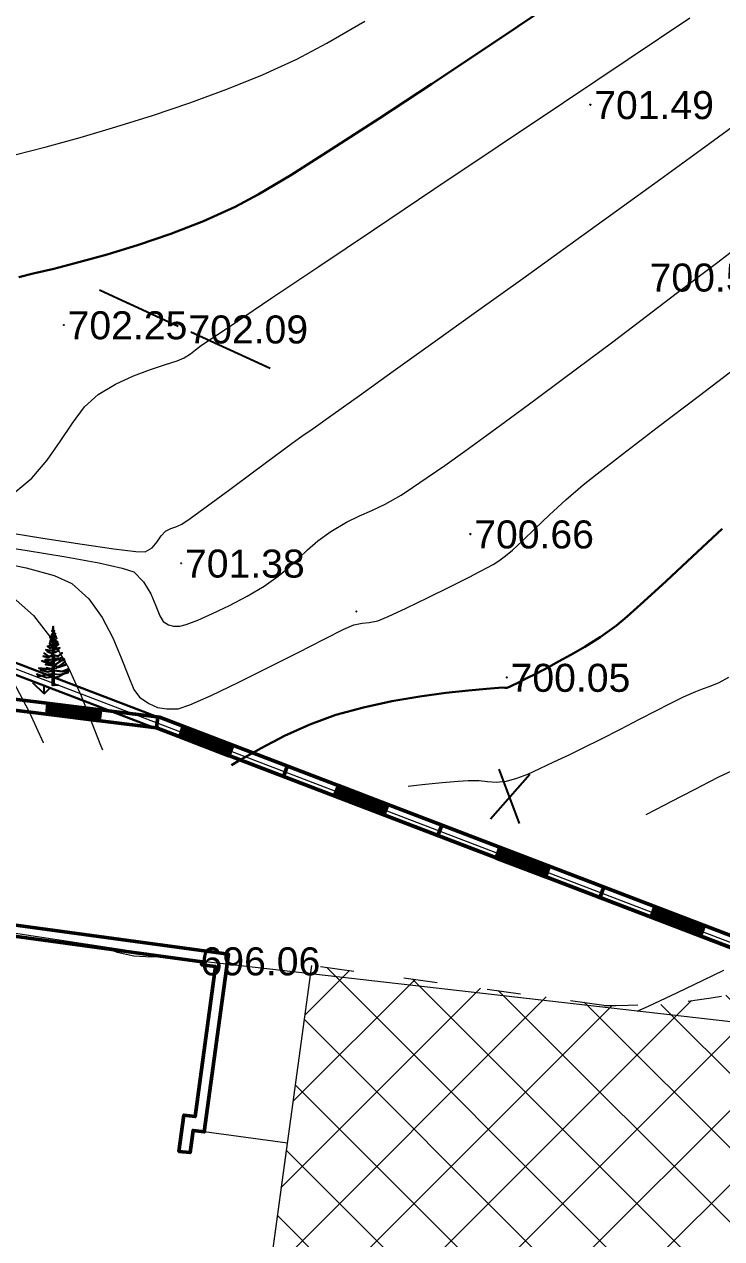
# Model space of a CAD drawing. Header units: feet. Extents: x 3381 to 1374491, y 675186 to 8751562.
# Drawn here: x 686523.58 to 686548.47, y 4375411.54 to 4375454.89 of the extents above; entities that cross this region are included whole.
import ezdxf

# ---------------------------------------------------------------- set-up
doc = ezdxf.new("R2010")
doc.units = ezdxf.units.FT
doc.header["$MEASUREMENT"] = 0
doc.header["$PDMODE"] = 34
doc.header["$PDSIZE"] = 0.01
doc.linetypes.add('ACAD_ISO03W100', pattern=[30, 12, -18])
doc.layers.get('0').update_dxf_attribs({"linetype": 'CONTINUOUS'})
for name, color, linetype in [('0_Point_Height', 2, 'CONTINUOUS'), ('0_Point_Point', 7, 'CONTINUOUS'), ('Aqaclar', 3, 'CONTINUOUS'), ('Lep-Stolb', 7, 'CONTINUOUS')]:
    doc.layers.add(name, color=color, linetype=linetype)
for name, color, linetype, lineweight in [('ANA HORIZONTAL', 24, 'CONTINUOUS', 30), ('das tikili', 5, 'CONTINUOUS', 0), ('HORIZANTAL', 24, 'CONTINUOUS', 13)]:
    doc.layers.add(name, color=color, linetype=linetype, lineweight=lineweight)
doc.styles.get("Standard").update_dxf_attribs({"font": 'arial.ttf', "height": 2.5})
pattern_1 = [(90, (3.5065, 27.466), (-2.121320343, 2.121320343), [0.5625, -3.680140689]), (45, (3.5065, 27.466), (-2.1213203436, 2.1213203436), [0.5625, -2.4375]), (135, (3.5065, 27.466), (-2.1213203436, -2.1213203436), [0.5625, -2.4375])]

msp = doc.modelspace()

# ---------------------------------------------------------------- hatches: boundary and pattern name
at = {"lineweight": 25}
h = msp.add_hatch(dxfattribs=at)
h.set_pattern_fill('GRASS', color=3, scale=3)
h.set_pattern_definition(pattern_1)
h.paths.add_polyline_path([(686489.933, 4375434.94), (686526.671, 4375430.372), (686493.996, 4375442.877)])
h = msp.add_hatch(dxfattribs=at)
h.set_pattern_fill('GRASS', color=3, scale=3)
h.set_pattern_definition(pattern_1)
edge = h.paths.add_edge_path(flags=16)
edge.add_arc((686469.241, 4375374.521), 3.56, 0, 360)
edge = h.paths.add_edge_path()
edge.add_line((686472.034, 4375376.729), (686476.571, 4375376.121))
edge.add_line((686476.571, 4375376.121), (686476.958, 4375379.01))
edge.add_line((686476.958, 4375379.01), (686469.631, 4375380))
edge.add_line((686469.631, 4375380), (686471.772, 4375395.856))
edge.add_line((686471.772, 4375395.856), (686480.145, 4375394.725))
edge.add_line((686480.145, 4375394.725), (686480.872, 4375400.108))
edge.add_line((686480.872, 4375400.108), (686476.22, 4375400.78))
edge.add_line((686476.22, 4375400.78), (686477.034, 4375406.421))
edge.add_line((686477.034, 4375406.421), (686485.156, 4375405.268))
edge.add_line((686485.156, 4375405.268), (686488.902, 4375432.383))
edge.add_line((686488.902, 4375432.383), (686488.995, 4375433.072))
edge.add_line((686488.995, 4375433.072), (686488.725, 4375432.579))
edge.add_line((686488.725, 4375432.579), (686451.187, 4375359.25))
edge.add_line((686451.187, 4375359.25), (686542.782, 4375331.373))
edge.add_line((686542.782, 4375331.373), (686574.64, 4375412.014))
edge.add_line((686574.64, 4375412.014), (686567.529, 4375414.735))
edge.add_line((686567.529, 4375414.735), (686565.775, 4375410.151))
edge.add_line((686565.775, 4375410.151), (686557.411, 4375413.085))
edge.add_arc((686716.84, 4375348.2), 172.127, 157.85455, 159.31778)
edge.add_line((686555.806, 4375408.992), (686569.171, 4375407.196))
edge.add_line((686569.171, 4375407.196), (686568.429, 4375401.948))
edge.add_line((686568.429, 4375401.948), (686555.1, 4375403.755))
edge.add_arc((686555.4, 4375400.614), 3.155, 95.4615, 167.5925)
edge.add_line((686552.319, 4375401.292), (686552.319, 4375400.337))
edge.add_line((686552.319, 4375400.337), (686553.986, 4375400.73))
edge.add_line((686553.986, 4375400.73), (686559.578, 4375399.751))
edge.add_line((686559.578, 4375399.751), (686557.628, 4375386.568))
edge.add_line((686557.628, 4375386.568), (686557.408, 4375386.568))
edge.add_line((686557.408, 4375386.568), (686552.319, 4375387.285))
edge.add_line((686552.319, 4375387.285), (686552.93, 4375392.653))
edge.add_line((686552.93, 4375392.653), (686558.033, 4375391.954))
edge.add_line((686558.033, 4375391.954), (686558.384, 4375394.516))
edge.add_line((686558.384, 4375394.516), (686553.204, 4375395.226))
edge.add_line((686553.204, 4375395.226), (686553.8, 4375400.314))
edge.add_line((686553.8, 4375400.314), (686552.219, 4375400.105))
edge.add_line((686552.219, 4375400.105), (686550.163, 4375384.139))
edge.add_line((686550.163, 4375384.139), (686558.899, 4375382.93))
edge.add_line((686558.899, 4375382.93), (686558.069, 4375375.574))
edge.add_line((686558.069, 4375375.574), (686549.285, 4375376.789))
edge.add_line((686549.285, 4375376.789), (686548.906, 4375374.139))
edge.add_line((686548.906, 4375374.139), (686542.779, 4375374.943))
edge.add_arc((686542.342, 4375364.952), 10, 87.4993, 110.7786)
edge.add_line((686538.795, 4375374.302), (686548.544, 4375372.875))
edge.add_line((686548.544, 4375372.875), (686547.917, 4375369.381))
edge.add_line((686547.917, 4375369.381), (686544.607, 4375369.907))
edge.add_line((686544.607, 4375369.907), (686545, 4375372.981))
edge.add_line((686545, 4375372.981), (686542.469, 4375373.316))
edge.add_line((686542.469, 4375373.316), (686542.064, 4375370.254))
edge.add_line((686542.064, 4375370.254), (686538.74, 4375370.694))
edge.add_line((686538.74, 4375370.694), (686539.093, 4375373.791))
edge.add_line((686539.093, 4375373.791), (686538.298, 4375374.098))
edge.add_arc((686542.512, 4375364.739), 10.263, 114.2395, 179.0096)
edge.add_line((686532.25, 4375364.917), (686531.9, 4375362.281))
edge.add_line((686531.9, 4375362.281), (686528.914, 4375362.608))
edge.add_line((686528.914, 4375362.608), (686528.033, 4375357.745))
edge.add_line((686528.033, 4375357.745), (686519.324, 4375358.958))
edge.add_line((686519.324, 4375358.958), (686520.011, 4375363.859))
edge.add_line((686520.011, 4375363.859), (686513.085, 4375364.778))
edge.add_line((686513.085, 4375364.778), (686512.673, 4375361.668))
edge.add_line((686512.673, 4375361.668), (686486.043, 4375365.261))
edge.add_line((686486.043, 4375365.261), (686475.323, 4375366.805))
edge.add_line((686475.323, 4375366.805), (686476.371, 4375374.635))
edge.add_line((686476.371, 4375374.635), (686472.751, 4375375.12))
edge.add_arc((686469.241, 4375374.521), 3.56, 9.688, 38.3434)
at = {"lineweight": 50}
h = msp.add_hatch(dxfattribs=at)
h.set_pattern_fill('ANSI31', scale=0.3, angle=0.4649)
h.set_pattern_definition([(45.4649425098, (36976.244603, -6020.71687), (-0.02673080442278, 0.02630045807417), [])])
h.paths.add_polyline_path([(686524.425, 4375430.649), (686526.3, 4375430.414), (686526.251, 4375430.028), (686524.384, 4375430.259)])
h = msp.add_hatch(dxfattribs=at)
h.set_pattern_fill('ANSI31', scale=0.3, angle=-12.6583)
h.set_pattern_definition([(32.3417294339, (-940845.887817, 255881.418388), (-0.02006129345044, 0.03168271618873), [])])
h.paths.add_polyline_path([(686529.259, 4375429.83), (686531.024, 4375429.156), (686530.886, 4375428.784), (686529.128, 4375429.452)])
h = msp.add_hatch(dxfattribs=at)
h.set_pattern_fill('ANSI31', scale=0.3, angle=-13.2822)
h.set_pattern_definition([(31.717814137, (-985602.294556, 273844.30283), (-0.01971510584618, 0.03189928841642), [])])
h.paths.add_polyline_path([(686534.79, 4375427.714), (686536.556, 4375427.04), (686536.417, 4375426.677), (686534.658, 4375427.345)])
h = msp.add_hatch(dxfattribs=at)
h.set_pattern_fill('ANSI31', scale=0.3, angle=-12.6583)
h.set_pattern_definition([(32.3417294339, (-940834.597277, 255877.094502), (-0.02006129345044, 0.03168271618873), [])])
h.paths.add_polyline_path([(686540.549, 4375425.506), (686542.315, 4375424.833), (686542.177, 4375424.46), (686540.419, 4375425.128)])
h = msp.add_hatch(dxfattribs=at)
h.set_pattern_fill('ANSI31', scale=0.3, angle=-13.2822)
h.set_pattern_definition([(31.717814137, (-985591.004015, 273839.978945), (-0.01971510584618, 0.03189928841642), [])])
h.paths.add_polyline_path([(686546.081, 4375423.39), (686547.846, 4375422.716), (686547.707, 4375422.353), (686545.949, 4375423.022)])
at = {"lineweight": 13}
h = msp.add_hatch(dxfattribs=at)
h.set_pattern_fill('ANSI37', color=256, scale=15)
h.set_pattern_definition([(45, (0, 0), (-1.3258252147, 1.3258252147), []), (135, (0, 0), (-1.3258252147, -1.3258252147), [])])
h.paths.add_polyline_path([(686533.845, 4375421.291), (686544.492, 4375419.866), (686545.997, 4375419.632), (686545.856, 4375419.847), (686548.297, 4375420.17), (686551.002, 4375420.769), (686553.549, 4375420.105), (686553.846, 4375420.27), (686561.937, 4375417.089), (686563.195, 4375416.394), (686559.012, 4375414.621), (686556.888, 4375412.335), (686556.17, 4375410.995), (686554.985, 4375403.728), (686553.218, 4375402.894), (686552.623, 4375402.12), (686548.89, 4375374.023), (686527.156, 4375376.859), (686527.724, 4375378.154), (686528.151, 4375380.299)])

# ---------------------------------------------------------------- linework, layer by layer
at = {"color": 7, "lineweight": 50}
for p, q in [((686528.347, 4375430.169, 716.5), (686528.304, 4375429.783, 716.5)), ((686532.977, 4375428.428, 716.5), (686532.843, 4375428.063, 716.5)), ((686532.977, 4375428.428, 716.5), (686532.843, 4375428.063, 716.5)), ((686538.48, 4375426.302, 716.5), (686538.342, 4375425.939, 716.5)), ((686544.268, 4375424.104, 716.5), (686544.133, 4375423.739, 716.5))]:
    msp.add_line(p, q, dxfattribs=at)
at = {"color": 1, "lineweight": 25}
for p, q in [((686540.218, 4375426.533, 1412.634), (686541.621, 4375428.122, 1412.634)), ((686540.511, 4375428.302, 2110.134), (686541.247, 4375426.369, 1412.634))]:
    msp.add_line(p, q, dxfattribs=at)
at = {"color": 7, "linetype": 'ACAD_ISO03W100', "lineweight": 18, "ltscale": 0.1}
msp.add_line((686544.263, 4375419.868, 716.5), (686533.471, 4375421.342, 716.5), dxfattribs=at)
at = {"color": 7, "lineweight": 30, "elevation": 716.5}
for points in [[(686562.786, 4375416.979), (686575.161, 4375412.243), (686543.018, 4375330.883), (686450.613, 4375359.007), (686493.804, 4375443.379), (686553.443, 4375420.554)], [(686562.643, 4375416.605), (686574.64, 4375412.014), (686542.782, 4375331.373), (686451.187, 4375359.25), (686493.996, 4375442.877), (686553.3, 4375420.181)]]:
    msp.add_lwpolyline(points, dxfattribs=at)
at = {"color": 1, "lineweight": 0, "elevation": 716.5}
msp.add_lwpolyline([(686450.9, 4375359.128), (686493.9, 4375443.128), (686574.9, 4375412.128), (686542.9, 4375331.128)], close=True, dxfattribs=at)
at = {"color": 7, "lineweight": 50, "elevation": 716.5}
for points in [[(686553.553, 4375420.114), (686553.727, 4375420.475), (686528.404, 4375430.157), (686489.51, 4375434.99), (686454.464, 4375366.527), (686552.013, 4375353.539), (686567.79, 4375393.455), (686567.431, 4375393.597), (686551.754, 4375353.992), (686455.1, 4375366.829), (686489.789, 4375434.557), (686528.304, 4375429.783), (686553.553, 4375420.114)], [(686524.425, 4375430.649), (686526.3, 4375430.414), (686526.252, 4375430.029), (686524.384, 4375430.261), (686524.425, 4375430.649)], [(686529.259, 4375429.83), (686531.024, 4375429.156), (686530.886, 4375428.784), (686529.129, 4375429.454), (686529.259, 4375429.83)], [(686534.79, 4375427.714), (686536.556, 4375427.04), (686536.417, 4375426.677), (686534.659, 4375427.347), (686534.79, 4375427.714)], [(686504.039, 4375426.573), (686504.093, 4375426.969), (686505.328, 4375426.8), (686505.111, 4375425.215), (686530.872, 4375421.697), (686530.006, 4375415.356), (686529.61, 4375415.41), (686529.502, 4375414.617), (686529.104, 4375414.661), (686529.281, 4375415.959), (686529.678, 4375415.905), (686530.408, 4375421.256), (686529.913, 4375421.323), (686529.926, 4375421.423), (686504.661, 4375424.873), (686504.864, 4375426.359), (686504.765, 4375426.373), (686504.778, 4375426.472), (686504.039, 4375426.573)], [(686540.549, 4375425.506), (686542.315, 4375424.833), (686542.177, 4375424.46), (686540.419, 4375425.13), (686540.549, 4375425.506)], [(686546.081, 4375423.39), (686547.846, 4375422.716), (686547.708, 4375422.353), (686545.949, 4375423.023), (686546.081, 4375423.39)]]:
    msp.add_lwpolyline(points, dxfattribs=at)
at = {"color": 7, "lineweight": 18, "elevation": 716.5}
msp.add_lwpolyline([(686487.921, 4375380.153), (686522.506, 4375375.325, 0.415088), (686528.151, 4375379.6), (686533.845, 4375421.291)], format="xyb", dxfattribs=at)
msp.add_lwpolyline([(686525.135, 4375379.687), (686527.419, 4375379.375), (686529.097, 4375391.661), (686528.8, 4375391.702), (686527.122, 4375379.416), (686528.8, 4375391.702), (686526.813, 4375391.973), (686529.786, 4375391.567), (686532.979, 4375414.95), (686530.006, 4375415.356)], dxfattribs=at)
at = {"color": 7, "linetype": 'ACAD_ISO03W100', "lineweight": 18, "ltscale": 0.1}
msp.add_arc((686544.492, 4375443.781, 1091.453), 23.915, 269.4855, 285.7968, dxfattribs=at)
at = {"linetype": 'Continuous'}
msp.add_open_spline([(686510.012, 4375551.6, 716.5), (686514.032, 4375544.122, 716.5), (686521.585, 4375530.68, 716.5), (686534.891, 4375512.364, 716.5), (686545.662, 4375492.166, 716.5), (686556.625, 4375474.281, 716.5), (686565.753, 4375456.877, 716.5), (686579.168, 4375438.356, 716.5), (686595.768, 4375424.067, 716.5), (686607.303, 4375409.23, 716.5), (686615.233, 4375398.748, 716.5), (686626.551, 4375386.829, 716.5), (686634.8, 4375376.137, 716.5), (686639.244, 4375370.377, 716.5)], degree=3, knots=[15.268593, 15.268593, 15.268593, 15.268593, 40.72321, 61.46233, 83.054979, 109.290717, 124.392744, 141.962718, 177.533008, 189.558821, 198.276488, 216.955448, 238.768866, 238.768866, 238.768866, 238.768866], dxfattribs=at)
at = {"layer": '0_Point_Point'}
for p in [(686543.783, 4375452.018, 1417.993), (686524.994, 4375444.159, 1418.755), (686529.304, 4375444.011, 1418.587), (686539.502, 4375436.695, 1417.158), (686529.182, 4375435.654, 1417.883), (686535.433, 4375433.93, 1417.074), (686540.8, 4375431.577, 1416.555), (686529.738, 4375421.458, 716.5), (686529.738, 4375421.458, 716.5)]:
    msp.add_point(p, dxfattribs=at)
at = {"layer": 'ANA HORIZONTAL', "color": 32, "lineweight": 30}
for points, elevation in [([(686523.385, 4375445.865), (686523.907, 4375445.988), (686524.634, 4375446.164), (686525.527, 4375446.393), (686526.547, 4375446.677), (686527.654, 4375447.015), (686528.811, 4375447.409), (686529.977, 4375447.86), (686531.114, 4375448.368), (686531.93, 4375448.811), (686533.093, 4375449.509), (686534.55, 4375450.426), (686536.247, 4375451.523), (686538.13, 4375452.762), (686540.147, 4375454.105), (686542.243, 4375455.515)], 1419), ([(686530.973, 4375428.448), (686531.252, 4375428.608), (686532.031, 4375429.049), (686532.874, 4375429.489), (686533.768, 4375429.897), (686534.702, 4375430.239), (686535.685, 4375430.509), (686536.699, 4375430.726), (686537.696, 4375430.896), (686538.624, 4375431.023), (686539.435, 4375431.113), (686540.079, 4375431.172), (686540.505, 4375431.203), (686540.664, 4375431.213), (686540.732, 4375431.211), (686540.799, 4375431.211), (686540.893, 4375431.247), (686541.021, 4375431.304), (686541.17, 4375431.375), (686541.472, 4375431.521), (686541.864, 4375431.72), (686542.283, 4375431.944), (686542.649, 4375432.144), (686543.086, 4375432.382), (686543.583, 4375432.669), (686544.13, 4375433.016), (686544.718, 4375433.433), (686545.094, 4375433.747), (686545.694, 4375434.285), (686546.483, 4375435.012), (686547.426, 4375435.891), (686548.487, 4375436.885)], 1416.5)]:
    msp.add_lwpolyline(points, dxfattribs=dict(at, elevation=elevation))
at = {"layer": 'Aqaclar', "color": 3, "elevation": 716.5}
msp.add_lwpolyline([(686524.803, 4375431.297), (686524.592, 4375431.29), (686524.595, 4375431.584), (686524.387, 4375431.561), (686524.178, 4375431.636), (686524.027, 4375431.69), (686524.178, 4375431.636), (686524.053, 4375431.609), (686524.178, 4375431.636), (686524.432, 4375431.69), (686524.597, 4375431.697), (686524.595, 4375431.584), (686524.641, 4375431.589), (686524.644, 4375431.292), (686524.641, 4375431.589), (686524.817, 4375431.609), (686524.984, 4375431.703), (686525.152, 4375431.747), (686524.984, 4375431.703), (686525.177, 4375431.812), (686524.984, 4375431.703), (686524.842, 4375431.666), (686524.639, 4375431.696), (686524.641, 4375431.589), (686524.639, 4375431.696), (686524.621, 4375431.698), (686524.597, 4375431.697), (686524.598, 4375431.82), (686524.596, 4375431.82), (686524.425, 4375431.779), (686524.166, 4375431.852), (686524.425, 4375431.779), (686524.596, 4375431.82), (686524.598, 4375431.82), (686524.599, 4375431.866), (686524.59, 4375431.869), (686524.375, 4375431.917), (686524.504, 4375431.888), (686524.432, 4375431.877), (686524.103, 4375431.909), (686524.432, 4375431.877), (686524.504, 4375431.888), (686524.599, 4375431.902), (686524.599, 4375431.866), (686524.599, 4375431.902), (686524.637, 4375431.908), (686524.639, 4375431.696), (686524.638, 4375431.82), (686524.64, 4375431.82), (686524.943, 4375431.788), (686525.145, 4375431.877), (686524.943, 4375431.788), (686524.638, 4375431.82), (686524.637, 4375431.908), (686524.748, 4375431.925), (686525.044, 4375432.136), (686524.782, 4375431.95), (686524.804, 4375431.941), (686525.089, 4375432.039), (686524.804, 4375431.941), (686524.697, 4375431.982), (686524.636, 4375431.992), (686524.637, 4375431.908), (686524.636, 4375431.992), (686524.601, 4375431.997), (686524.599, 4375431.902), (686524.601, 4375431.997), (686524.337, 4375432.039), (686524.601, 4375431.997), (686524.601, 4375432.047), (686524.533, 4375432.047), (686524.211, 4375432.168), (686524.533, 4375432.047), (686524.601, 4375432.047), (686524.602, 4375432.149), (686524.514, 4375432.111), (686524.305, 4375432.16), (686524.514, 4375432.111), (686524.633, 4375432.163), (686524.635, 4375432.047), (686524.601, 4375432.047), (686524.635, 4375432.047), (686524.636, 4375431.992), (686524.635, 4375432.047), (686524.716, 4375432.047), (686524.915, 4375432.18), (686525.007, 4375432.241), (686524.915, 4375432.18), (686524.937, 4375432.176), (686525.032, 4375432.192), (686524.937, 4375432.176), (686524.779, 4375432.201), (686524.752, 4375432.213), (686524.633, 4375432.163), (686524.752, 4375432.213), (686524.931, 4375432.29), (686524.752, 4375432.213), (686524.691, 4375432.241), (686524.798, 4375432.265), (686524.691, 4375432.241), (686524.621, 4375432.273), (686524.632, 4375432.268), (686524.633, 4375432.228), (686524.691, 4375432.241), (686524.633, 4375432.228), (686524.633, 4375432.163), (686524.633, 4375432.228), (686524.603, 4375432.222), (686524.602, 4375432.149), (686524.603, 4375432.222), (686524.507, 4375432.201), (686524.331, 4375432.209), (686524.507, 4375432.201), (686524.603, 4375432.222), (686524.604, 4375432.314), (686524.659, 4375432.306), (686524.632, 4375432.31), (686524.632, 4375432.268), (686524.632, 4375432.31), (686524.604, 4375432.314), (686524.432, 4375432.338), (686524.299, 4375432.443), (686524.432, 4375432.338), (686524.496, 4375432.329), (686524.432, 4375432.29), (686524.261, 4375432.33), (686524.432, 4375432.29), (686524.496, 4375432.329), (686524.606, 4375432.397), (686524.604, 4375432.314), (686524.632, 4375432.31), (686524.631, 4375432.373), (686524.792, 4375432.33), (686524.931, 4375432.452), (686524.792, 4375432.33), (686524.631, 4375432.373), (686524.63, 4375432.454), (686524.817, 4375432.541), (686524.59, 4375432.435), (686524.406, 4375432.5), (686524.59, 4375432.435), (686524.606, 4375432.443), (686524.606, 4375432.397), (686524.607, 4375432.555), (686524.59, 4375432.549), (686524.501, 4375432.541), (686524.356, 4375432.565), (686524.501, 4375432.541), (686524.59, 4375432.549), (686524.607, 4375432.555), (686524.628, 4375432.562), (686524.63, 4375432.454), (686524.628, 4375432.562), (686524.849, 4375432.638), (686524.742, 4375432.601), (686524.817, 4375432.597), (686524.665, 4375432.605), (686524.552, 4375432.662), (686524.609, 4375432.634), (686524.607, 4375432.555), (686524.628, 4375432.562), (686524.627, 4375432.656), (686524.501, 4375432.622), (686524.413, 4375432.695), (686524.501, 4375432.622), (686524.609, 4375432.651), (686524.609, 4375432.634), (686524.609, 4375432.651), (686524.71, 4375432.678), (686524.811, 4375432.759), (686524.71, 4375432.678), (686524.627, 4375432.656), (686524.627, 4375432.697), (686524.659, 4375432.695), (686524.785, 4375432.808), (686524.659, 4375432.695), (686524.627, 4375432.697), (686524.609, 4375432.699), (686524.609, 4375432.651), (686524.609, 4375432.699), (686524.47, 4375432.711), (686524.609, 4375432.699), (686524.609, 4375432.714), (686524.482, 4375432.8), (686524.609, 4375432.714), (686524.611, 4375432.826), (686524.615, 4375432.824), (686524.501, 4375432.873), (686524.615, 4375432.824), (686524.722, 4375432.889), (686524.625, 4375432.83), (686524.627, 4375432.697), (686524.626, 4375432.764), (686524.766, 4375432.856), (686524.626, 4375432.764), (686524.624, 4375432.9), (686524.684, 4375432.913), (686524.741, 4375432.978), (686524.684, 4375432.913), (686524.624, 4375432.9), (686524.612, 4375432.898), (686524.611, 4375432.826), (686524.612, 4375432.898), (686524.571, 4375432.889), (686524.52, 4375432.954), (686524.571, 4375432.889), (686524.612, 4375432.898), (686524.613, 4375432.991), (686524.501, 4375433.018), (686524.634, 4375432.986), (686524.722, 4375433.035), (686524.634, 4375432.986), (686524.623, 4375432.989), (686524.624, 4375432.9), (686524.623, 4375432.989), (686524.623, 4375433.033), (686524.703, 4375433.075), (686524.623, 4375433.033), (686524.622, 4375433.106), (686524.653, 4375433.099), (686524.622, 4375433.106), (686524.571, 4375433.116), (686524.614, 4375433.107), (686524.613, 4375432.991), (686524.613, 4375433.035), (686524.571, 4375433.043), (686524.613, 4375433.035), (686524.614, 4375433.065), (686524.539, 4375433.091), (686524.614, 4375433.065), (686524.614, 4375433.107), (686524.615, 4375433.146), (686524.59, 4375433.156), (686524.621, 4375433.144), (686524.653, 4375433.132), (686524.678, 4375433.099), (686524.665, 4375433.116), (686524.697, 4375433.14), (686524.653, 4375433.108), (686524.665, 4375433.116), (686524.653, 4375433.132), (686524.621, 4375433.144), (686524.622, 4375433.106), (686524.621, 4375433.144), (686524.62, 4375433.206), (686524.659, 4375433.237), (686524.625, 4375433.21), (686524.646, 4375433.197), (686524.625, 4375433.21), (686524.616, 4375433.216), (686524.571, 4375433.245), (686524.616, 4375433.216), (686524.616, 4375433.276), (686524.59, 4375433.31), (686524.616, 4375433.276), (686524.618, 4375433.399), (686524.62, 4375433.213), (686524.62, 4375433.206), (686524.62, 4375433.213), (686524.616, 4375433.216), (686524.616, 4375433.202), (686524.62, 4375433.206), (686524.609, 4375433.197), (686524.616, 4375433.202), (686524.615, 4375433.146)], dxfattribs=at)
at = {"layer": 'das tikili', "color": 32, "lineweight": 9, "elevation": 716.5}
for points in [[(686503.475, 4375425.476), (686529.738, 4375421.458)], [(686551.703, 4375418.953), (686529.738, 4375421.458)]]:
    msp.add_lwpolyline(points, dxfattribs=at)
at = {"layer": 'HORIZANTAL', "color": 32, "linetype": 'Continuous', "lineweight": 13}
for points, elevation in [([(686523.213, 4375438.153), (686523.857, 4375438.691), (686524.395, 4375439.327), (686524.863, 4375440.001), (686525.299, 4375440.656), (686525.738, 4375441.232), (686526.219, 4375441.672), (686526.842, 4375442.042), (686527.481, 4375442.338), (686528.092, 4375442.57), (686528.628, 4375442.747), (686529.042, 4375442.88), (686529.289, 4375442.978), (686529.52, 4375443.128), (686529.692, 4375443.267), (686529.912, 4375443.436), (686530.255, 4375443.667), (686531.118, 4375444.247), (686532.423, 4375445.123), (686534.091, 4375446.242), (686536.044, 4375447.552), (686538.203, 4375449), (686540.49, 4375450.533), (686542.826, 4375452.1), (686545.132, 4375453.647), (686547.329, 4375455.122)], 1418.5), ([(686523.253, 4375450.225), (686524.369, 4375450.519), (686525.576, 4375450.853), (686526.849, 4375451.226), (686528.162, 4375451.637), (686529.49, 4375452.085), (686530.807, 4375452.569), (686532.088, 4375453.089), (686533.306, 4375453.642), (686534.385, 4375454.213), (686535.735, 4375455.001)], 1419.5), ([(686522.634, 4375436.808), (686524.243, 4375436.547), (686525.653, 4375436.328), (686526.785, 4375436.165), (686527.561, 4375436.069), (686527.901, 4375436.056), (686528.144, 4375436.202), (686528.32, 4375436.414), (686528.466, 4375436.632), (686528.62, 4375436.795), (686528.818, 4375436.898), (686528.994, 4375436.952), (686529.202, 4375437.043), (686529.504, 4375437.252), (686530.117, 4375437.698), (686530.914, 4375438.285), (686531.768, 4375438.917), (686532.553, 4375439.499), (686533.141, 4375439.936), (686533.407, 4375440.132), (686533.573, 4375440.243), (686533.739, 4375440.354), (686533.981, 4375440.527), (686534.601, 4375440.969), (686535.543, 4375441.642), (686536.747, 4375442.504), (686538.158, 4375443.515), (686539.718, 4375444.633), (686541.368, 4375445.818), (686543.052, 4375447.03), (686544.713, 4375448.228), (686546.292, 4375449.371), (686547.733, 4375450.418), (686548.977, 4375451.328)], 1418), ([(686521.973, 4375436.373), (686523.613, 4375436.116), (686525.063, 4375435.877), (686526.246, 4375435.663), (686527.082, 4375435.481), (686527.492, 4375435.341), (686527.843, 4375434.993), (686528.096, 4375434.564), (686528.278, 4375434.132), (686528.417, 4375433.777), (686528.538, 4375433.578), (686528.725, 4375433.457), (686528.91, 4375433.403), (686529.133, 4375433.401), (686529.366, 4375433.464), (686529.774, 4375433.621), (686530.305, 4375433.855), (686530.911, 4375434.148), (686531.54, 4375434.481), (686532.142, 4375434.838), (686532.642, 4375435.186), (686533.033, 4375435.512), (686533.367, 4375435.826), (686533.692, 4375436.135), (686534.058, 4375436.451), (686534.517, 4375436.783), (686535.076, 4375437.119), (686535.543, 4375437.349), (686535.982, 4375437.54), (686536.456, 4375437.763), (686537.026, 4375438.084), (686537.44, 4375438.35), (686537.965, 4375438.707), (686538.588, 4375439.143), (686539.299, 4375439.652), (686540.085, 4375440.222), (686540.935, 4375440.844), (686541.837, 4375441.511), (686542.781, 4375442.211), (686543.753, 4375442.937), (686544.535, 4375443.524), (686545.582, 4375444.316), (686546.847, 4375445.275), (686548.28, 4375446.365), (686549.832, 4375447.549)], 1417.5), ([(686522.363, 4375435.754), (686523.648, 4375435.494), (686524.649, 4375435.22), (686525.285, 4375434.933), (686525.888, 4375434.387), (686526.368, 4375433.719), (686526.746, 4375432.994), (686527.046, 4375432.28), (686527.289, 4375431.643), (686527.498, 4375431.15), (686527.697, 4375430.867), (686528.025, 4375430.643), (686528.336, 4375430.509), (686528.671, 4375430.452), (686529.07, 4375430.46), (686529.494, 4375430.597), (686530.248, 4375430.931), (686531.217, 4375431.398), (686532.289, 4375431.932), (686533.351, 4375432.469), (686534.289, 4375432.945), (686534.989, 4375433.295), (686535.339, 4375433.454), (686535.643, 4375433.516), (686535.895, 4375433.533), (686536.198, 4375433.595), (686536.566, 4375433.749), (686537.213, 4375434.052), (686538.001, 4375434.433), (686538.794, 4375434.823), (686539.453, 4375435.153), (686539.842, 4375435.354), (686540.107, 4375435.497), (686540.313, 4375435.612), (686540.511, 4375435.737), (686540.755, 4375435.912), (686541.003, 4375436.124), (686541.358, 4375436.458), (686541.806, 4375436.885), (686542.328, 4375437.378), (686542.908, 4375437.91), (686543.531, 4375438.451), (686544.029, 4375438.848), (686544.93, 4375439.546), (686546.168, 4375440.494), (686547.675, 4375441.645), (686549.386, 4375442.948)], 1417), ([(686523.078, 4375434.524), (686523.916, 4375433.789), (686524.603, 4375432.897), (686525.161, 4375431.917), (686525.615, 4375430.92), (686525.987, 4375429.976), (686526.302, 4375429.154), (686526.374, 4375428.994)], 1416.5), ([(686537.284, 4375427.698), (686537.782, 4375427.761), (686538.5, 4375427.832), (686539.061, 4375427.875), (686539.428, 4375427.9), (686539.813, 4375427.899), (686540.117, 4375427.864), (686540.418, 4375427.841), (686540.792, 4375427.88), (686541.154, 4375427.977), (686541.548, 4375428.129), (686541.985, 4375428.326), (686542.474, 4375428.559), (686543.025, 4375428.82), (686543.53, 4375429.062), (686544.161, 4375429.378), (686544.852, 4375429.731), (686545.536, 4375430.083), (686546.144, 4375430.398), (686546.609, 4375430.638), (686546.865, 4375430.768), (686547.105, 4375430.881), (686547.298, 4375430.968), (686547.541, 4375431.075), (686547.785, 4375431.17), (686548.063, 4375431.27), (686548.376, 4375431.399), (686548.725, 4375431.581)], 1416), ([(686523.19, 4375431.43), (686523.763, 4375430.347), (686524.257, 4375429.255), (686524.261, 4375429.245)], 1416), ([(686545.772, 4375426.689), (686546.419, 4375427.014), (686547.015, 4375427.324), (686547.543, 4375427.604), (686548.001, 4375427.844), (686548.387, 4375428.038), (686548.829, 4375428.248)], 1415.5), ([(686545.457, 4375419.666), (686545.856, 4375419.847), (686546.895, 4375420.335), (686547.809, 4375420.773), (686548.543, 4375421.129)], 1414.5)]:
    msp.add_lwpolyline(points, dxfattribs=dict(at, elevation=elevation))
at = {"layer": 'HORIZANTAL', "color": 16, "linetype": 'Continuous', "lineweight": 20, "elevation": 1415.5}
msp.add_lwpolyline([(686526.366, 4375421.974), (686526.9, 4375421.769), (686527.488, 4375421.646), (686528.137, 4375421.605), (686528.644, 4375421.626)], dxfattribs=at)
at = {"layer": 'Lep-Stolb', "color": 1}
for p, q in [((686526.263, 4375445.405, 1412.488), (686527.4, 4375444.884, 1412.488)), ((686527.173, 4375444.989, 1412.488), (686529.077, 4375444.115, 1412.488)), ((686529.531, 4375443.907, 1412.488), (686531.21, 4375443.138, 1412.488)), ((686531.21, 4375443.138, 1412.488), (686532.358, 4375442.611, 1412.488))]:
    msp.add_line(p, q, dxfattribs=at)

# ---------------------------------------------------------------- texts
at = {"layer": '0_Point_Height', "color": 0}
for s, p in [('701.49', (686543.919, 4375451.504, 1417.993)), ('700.57', (686545.896, 4375445.349, 1417.074)), ('702.25', (686525.13, 4375443.645, 1418.755)), ('702.09', (686529.44, 4375443.497, 1418.587)), ('700.66', (686539.638, 4375436.181, 1417.158)), ('701.38', (686529.318, 4375435.14, 1417.883)), ('700.05', (686540.936, 4375431.063, 1416.555)), ('696.06', (686529.874, 4375420.944, 716.5))]:
    msp.add_text(s, height=1, dxfattribs=at).set_placement(p)

doc.saveas('drawing.dxf')
